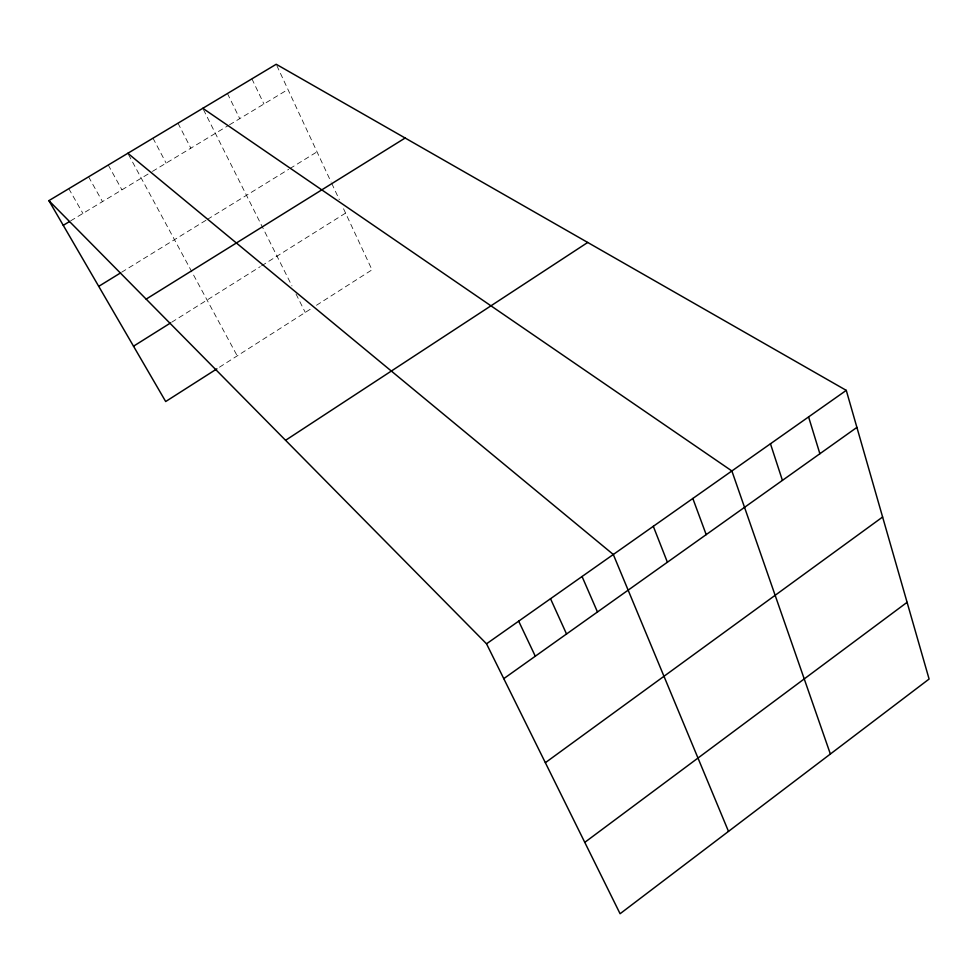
<?xml version="1.0" encoding="UTF-8"?>
<svg xmlns="http://www.w3.org/2000/svg" width="978" height="978" viewBox="0 0 978 978"><rect width="100%" height="100%" fill="white"/><g stroke="black" fill="none" stroke-linecap="round" stroke-linejoin="round"><path stroke-width="0.73" stroke-dasharray="4.89 3.67" d="M219.463 367.202L311.493 308.461M316.469 305.283L372.019 269.83L342.459 206.407M171.7 322.227L260.282 266.639M261.566 265.833L345.576 213.106M121.614 272.251L206.224 220.123M207.483 219.353L288.718 169.292M289.965 168.534L317.031 151.859M70.624 220.869L151.211 172.152M152.458 171.394L228.204 125.6M229.475 124.829L287.96 89.475M68.802 188.705L82.922 213.436M88.582 176.835L102.47 201.615M108.265 165.025L121.92 189.854M128.534 154.597L237.214 355.87M152.996 138.179L166.138 163.118M177.984 123.191L190.844 148.191M203.461 109.622L291.957 285.918M295.992 293.962L305.27 312.434M227.446 93.521L239.732 118.631M251.908 78.839L263.926 103.998M276.823 65.587L331.139 182.128M331.774 183.485L339.329 199.708"/><path stroke-width="1.47" d="M584.771 842.364L907.083 602.326M545.357 762.693L882.608 517.02M503.768 678.646L856.899 427.398M486.531 643.805L846.276 390.369L929.1 679.038L620.089 913.733L486.531 643.805L48.9 200.637L276.212 64.267L846.276 390.369M285.576 440.308L587.705 242.458M216.92 368.828L165.685 401.53L48.9 200.637M133.521 346.2L170.478 322.997M146.15 299.121L405.136 138.02M98.729 286.358L120.355 273.033M63.252 225.331L69.401 221.615M202.801 108.301L731.874 470.956L830.371 754.026M127.837 153.277L613.304 554.489L728.5 831.398M518.67 621.152L535.296 656.214M550.516 598.719L566.531 633.988M582.057 576.507L597.472 611.971M653.304 526.311L667.399 562.228M692.827 498.474L706.189 534.624M770.456 443.78L782.424 480.394M808.586 416.909L819.882 453.743"/></g></svg>
